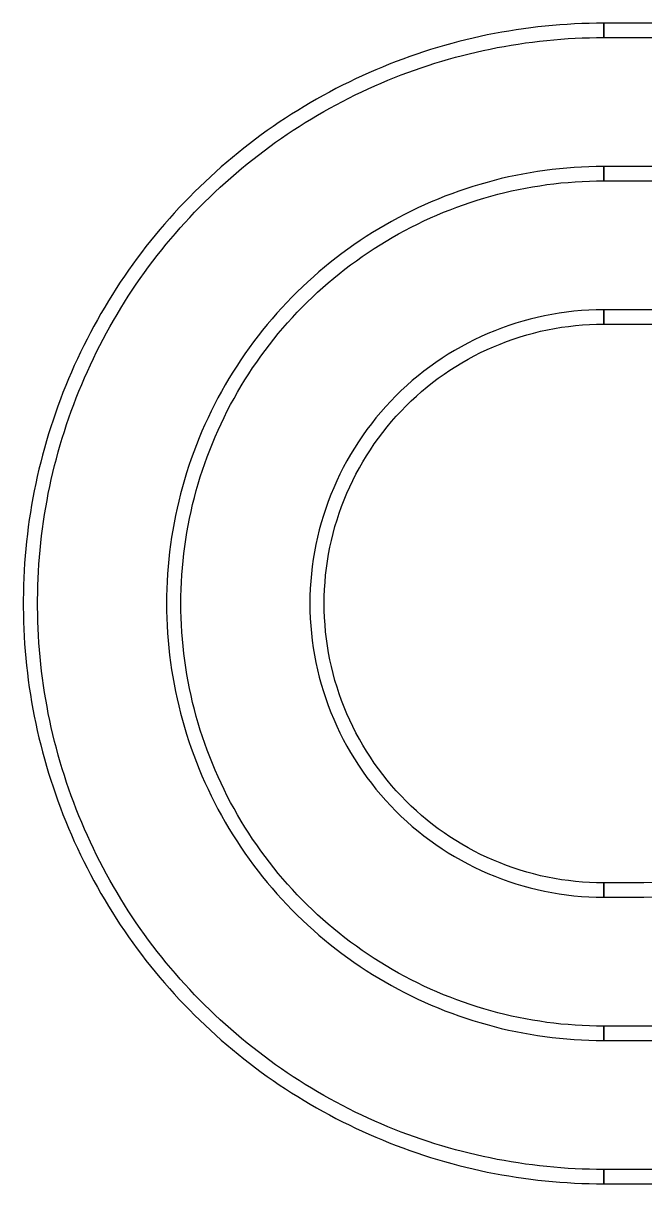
# Model space of a CAD drawing. Extents: x -40 to 1106, y -200 to 213.
# Drawn here: x 302 to 323.68, y -145.25 to -104.75 of the extents above; entities that cross this region are included whole.
import ezdxf

# ---------------------------------------------------------------- set-up
doc = ezdxf.new("R2010")
doc.units = 0
doc.layers.add('L1D0', color=1, linetype='CONTINUOUS')

# ---------------------------------------------------------------- blocks, each defined once
blk = doc.blocks.new('bend_s_gdsfactorypcomponentspbendspbend_s_S92p433399741_97d3eb43')
at = {"layer": 'L1D0'}
blk.add_lwpolyline([(89.664, -14.732), (91.035, -14.745), (92.433, -14.75), (92.433, -15.25), (91.031, -15.245), (89.657, -15.231)], dxfattribs=at)
blk = doc.blocks.new('straight_gdsfactorypcomponentspwaveguidespstraight_L92p_21261177')
at = {"layer": 'L1D0'}
blk.add_lwpolyline([(0, -0.25), (0, 0.25), (92.433, 0.25), (92.433, -0.25)], close=True, dxfattribs=at)
blk = doc.blocks.new('bend_circular_gdsfactorypcomponentspbendspbend_circular_9561282e')
at = {"layer": 'L1D0'}
blk.add_lwpolyline([(0, -0.25), (0, 0.25), (0.249, 0.252), (0.498, 0.258), (0.747, 0.269), (0.996, 0.284), (1.244, 0.303), (1.492, 0.326), (1.74, 0.353), (1.987, 0.384), (2.234, 0.42), (2.479, 0.46), (2.725, 0.504), (2.969, 0.552), (3.213, 0.604), (3.455, 0.66), (3.697, 0.721), (3.938, 0.785), (4.177, 0.854), (4.416, 0.926), (4.653, 1.003), (4.888, 1.084), (5.123, 1.168), (5.356, 1.257), (5.587, 1.349), (5.817, 1.445), (6.045, 1.546), (6.271, 1.65), (6.496, 1.757), (6.719, 1.869), (6.939, 1.984), (7.158, 2.103), (7.375, 2.226), (7.59, 2.353), (7.802, 2.483), (8.013, 2.616), (8.221, 2.753), (8.426, 2.894), (8.629, 3.038), (8.83, 3.185), (9.029, 3.336), (9.224, 3.49), (9.417, 3.648), (9.608, 3.808), (9.795, 3.972), (9.98, 4.139), (10.162, 4.309), (10.341, 4.482), (10.518, 4.659), (10.691, 4.838), (10.861, 5.02), (11.028, 5.205), (11.192, 5.392), (11.352, 5.583), (11.51, 5.776), (11.664, 5.971), (11.815, 6.17), (11.962, 6.371), (12.106, 6.574), (12.247, 6.779), (12.384, 6.987), (12.517, 7.198), (12.647, 7.41), (12.774, 7.625), (12.897, 7.842), (13.016, 8.061), (13.131, 8.281), (13.243, 8.504), (13.35, 8.729), (13.454, 8.955), (13.555, 9.183), (13.651, 9.413), (13.743, 9.644), (13.832, 9.877), (13.916, 10.112), (13.997, 10.347), (14.074, 10.584), (14.146, 10.823), (14.215, 11.062), (14.279, 11.303), (14.34, 11.545), (14.396, 11.787), (14.448, 12.031), (14.496, 12.275), (14.54, 12.521), (14.58, 12.766), (14.616, 13.013), (14.647, 13.26), (14.674, 13.508), (14.697, 13.756), (14.716, 14.004), (14.731, 14.253), (14.742, 14.502), (14.748, 14.751), (14.75, 15), (14.748, 15.249), (14.742, 15.498), (14.731, 15.747), (14.716, 15.996), (14.697, 16.244), (14.674, 16.492), (14.647, 16.74), (14.616, 16.987), (14.58, 17.234), (14.54, 17.479), (14.496, 17.725), (14.448, 17.969), (14.396, 18.213), (14.34, 18.455), (14.279, 18.697), (14.215, 18.938), (14.146, 19.177), (14.074, 19.416), (13.997, 19.653), (13.916, 19.888), (13.832, 20.123), (13.743, 20.356), (13.651, 20.587), (13.555, 20.817), (13.454, 21.045), (13.35, 21.271), (13.243, 21.496), (13.131, 21.719), (13.016, 21.939), (12.897, 22.158), (12.774, 22.375), (12.647, 22.59), (12.517, 22.802), (12.384, 23.013), (12.247, 23.221), (12.106, 23.426), (11.962, 23.629), (11.815, 23.83), (11.664, 24.029), (11.51, 24.224), (11.352, 24.417), (11.192, 24.608), (11.028, 24.795), (10.861, 24.98), (10.691, 25.162), (10.518, 25.341), (10.341, 25.518), (10.162, 25.691), (9.98, 25.861), (9.795, 26.028), (9.608, 26.192), (9.417, 26.352), (9.224, 26.51), (9.029, 26.664), (8.83, 26.815), (8.629, 26.962), (8.426, 27.106), (8.221, 27.247), (8.013, 27.384), (7.802, 27.517), (7.59, 27.647), (7.375, 27.774), (7.158, 27.897), (6.939, 28.016), (6.719, 28.131), (6.496, 28.243), (6.271, 28.35), (6.045, 28.454), (5.817, 28.555), (5.587, 28.651), (5.356, 28.743), (5.123, 28.832), (4.888, 28.916), (4.653, 28.997), (4.416, 29.074), (4.177, 29.146), (3.938, 29.215), (3.697, 29.279), (3.455, 29.34), (3.213, 29.396), (2.969, 29.448), (2.725, 29.496), (2.479, 29.54), (2.234, 29.58), (1.987, 29.616), (1.74, 29.647), (1.492, 29.674), (1.244, 29.697), (0.996, 29.716), (0.747, 29.731), (0.498, 29.742), (0.249, 29.748), (0, 29.75), (0, 30.25), (0.258, 30.248), (0.515, 30.241), (0.772, 30.23), (1.03, 30.215), (1.286, 30.196), (1.543, 30.172), (1.799, 30.144), (2.054, 30.111), (2.309, 30.074), (2.564, 30.033), (2.817, 29.988), (3.07, 29.938), (3.322, 29.884), (3.573, 29.826), (3.822, 29.763), (4.071, 29.697), (4.319, 29.626), (4.565, 29.551), (4.81, 29.471), (5.054, 29.388), (5.296, 29.301), (5.537, 29.209), (5.776, 29.114), (6.014, 29.014), (6.25, 28.911), (6.484, 28.803), (6.716, 28.692), (6.946, 28.576), (7.175, 28.457), (7.401, 28.334), (7.625, 28.207), (7.847, 28.076), (8.067, 27.942), (8.284, 27.804), (8.499, 27.662), (8.712, 27.517), (8.922, 27.368), (9.13, 27.215), (9.335, 27.059), (9.537, 26.9), (9.737, 26.737), (9.933, 26.571), (10.127, 26.402), (10.319, 26.229), (10.507, 26.053), (10.692, 25.874), (10.874, 25.692), (11.053, 25.507), (11.229, 25.319), (11.402, 25.127), (11.571, 24.933), (11.737, 24.737), (11.9, 24.537), (12.059, 24.335), (12.215, 24.13), (12.368, 23.922), (12.517, 23.712), (12.662, 23.499), (12.804, 23.284), (12.942, 23.067), (13.076, 22.847), (13.207, 22.625), (13.334, 22.401), (13.457, 22.175), (13.576, 21.946), (13.692, 21.716), (13.803, 21.484), (13.911, 21.25), (14.014, 21.014), (14.114, 20.776), (14.209, 20.537), (14.301, 20.296), (14.388, 20.054), (14.471, 19.81), (14.551, 19.565), (14.626, 19.319), (14.697, 19.071), (14.763, 18.822), (14.826, 18.573), (14.884, 18.322), (14.938, 18.07), (14.988, 17.817), (15.033, 17.564), (15.074, 17.309), (15.111, 17.054), (15.144, 16.799), (15.172, 16.543), (15.196, 16.286), (15.215, 16.03), (15.23, 15.772), (15.241, 15.515), (15.248, 15.258), (15.25, 15), (15.248, 14.742), (15.241, 14.485), (15.23, 14.228), (15.215, 13.97), (15.196, 13.714), (15.172, 13.457), (15.144, 13.201), (15.111, 12.946), (15.074, 12.691), (15.033, 12.436), (14.988, 12.183), (14.938, 11.93), (14.884, 11.678), (14.826, 11.427), (14.763, 11.178), (14.697, 10.929), (14.626, 10.681), (14.551, 10.435), (14.471, 10.19), (14.388, 9.946), (14.301, 9.704), (14.209, 9.463), (14.114, 9.224), (14.014, 8.986), (13.911, 8.75), (13.803, 8.516), (13.692, 8.284), (13.576, 8.054), (13.457, 7.825), (13.334, 7.599), (13.207, 7.375), (13.076, 7.153), (12.942, 6.933), (12.804, 6.716), (12.662, 6.501), (12.517, 6.288), (12.368, 6.078), (12.215, 5.87), (12.059, 5.665), (11.9, 5.463), (11.737, 5.263), (11.571, 5.067), (11.402, 4.873), (11.229, 4.681), (11.053, 4.493), (10.874, 4.308), (10.692, 4.126), (10.507, 3.947), (10.319, 3.771), (10.127, 3.598), (9.933, 3.429), (9.737, 3.263), (9.537, 3.1), (9.335, 2.941), (9.13, 2.785), (8.922, 2.632), (8.712, 2.483), (8.499, 2.338), (8.284, 2.196), (8.067, 2.058), (7.847, 1.924), (7.625, 1.793), (7.401, 1.666), (7.175, 1.543), (6.946, 1.424), (6.716, 1.308), (6.484, 1.197), (6.25, 1.089), (6.014, 0.986), (5.776, 0.886), (5.537, 0.791), (5.296, 0.699), (5.054, 0.612), (4.81, 0.529), (4.565, 0.449), (4.319, 0.374), (4.071, 0.303), (3.822, 0.237), (3.573, 0.174), (3.322, 0.116), (3.07, 0.062), (2.817, 0.012), (2.564, -0.033), (2.309, -0.074), (2.054, -0.111), (1.799, -0.144), (1.543, -0.172), (1.286, -0.196), (1.03, -0.215), (0.772, -0.23), (0.515, -0.241), (0.258, -0.248)], close=True, dxfattribs=at)
blk = doc.blocks.new('bend_circular_gdsfactorypcomponentspbendspbend_circular_4b1750de')
at = {"layer": 'L1D0'}
blk.add_lwpolyline([(0, -0.25), (0, 0.25), (0.247, 0.253), (0.494, 0.263), (0.74, 0.278), (0.986, 0.3), (1.232, 0.328), (1.476, 0.362), (1.72, 0.403), (1.963, 0.45), (2.204, 0.502), (2.444, 0.561), (2.682, 0.626), (2.919, 0.697), (3.154, 0.774), (3.386, 0.857), (3.617, 0.946), (3.845, 1.04), (4.071, 1.14), (4.294, 1.246), (4.514, 1.358), (4.732, 1.475), (4.946, 1.598), (5.157, 1.726), (5.365, 1.859), (5.57, 1.998), (5.771, 2.141), (5.968, 2.29), (6.161, 2.444), (6.351, 2.602), (6.536, 2.765), (6.717, 2.933), (6.894, 3.106), (7.067, 3.283), (7.235, 3.464), (7.398, 3.649), (7.556, 3.839), (7.71, 4.032), (7.859, 4.229), (8.002, 4.43), (8.141, 4.635), (8.274, 4.843), (8.402, 5.054), (8.525, 5.268), (8.642, 5.486), (8.754, 5.706), (8.86, 5.929), (8.96, 6.155), (9.054, 6.383), (9.143, 6.614), (9.226, 6.846), (9.303, 7.081), (9.374, 7.318), (9.439, 7.556), (9.498, 7.796), (9.55, 8.037), (9.597, 8.28), (9.638, 8.524), (9.672, 8.768), (9.7, 9.014), (9.722, 9.26), (9.737, 9.506), (9.747, 9.753), (9.75, 10), (9.747, 10.247), (9.737, 10.494), (9.722, 10.74), (9.7, 10.986), (9.672, 11.232), (9.638, 11.476), (9.597, 11.72), (9.55, 11.963), (9.498, 12.204), (9.439, 12.444), (9.374, 12.682), (9.303, 12.919), (9.226, 13.154), (9.143, 13.386), (9.054, 13.617), (8.96, 13.845), (8.86, 14.071), (8.754, 14.294), (8.642, 14.514), (8.525, 14.732), (8.402, 14.946), (8.274, 15.157), (8.141, 15.365), (8.002, 15.57), (7.859, 15.771), (7.71, 15.968), (7.556, 16.161), (7.398, 16.351), (7.235, 16.536), (7.067, 16.717), (6.894, 16.894), (6.717, 17.067), (6.536, 17.235), (6.351, 17.398), (6.161, 17.556), (5.968, 17.71), (5.771, 17.859), (5.57, 18.002), (5.365, 18.141), (5.157, 18.274), (4.946, 18.402), (4.732, 18.525), (4.514, 18.642), (4.294, 18.754), (4.071, 18.86), (3.845, 18.96), (3.617, 19.054), (3.386, 19.143), (3.154, 19.226), (2.919, 19.303), (2.682, 19.374), (2.444, 19.439), (2.204, 19.498), (1.963, 19.55), (1.72, 19.597), (1.476, 19.638), (1.232, 19.672), (0.986, 19.7), (0.74, 19.722), (0.494, 19.737), (0.247, 19.747), (0, 19.75), (0, 20.25), (0.26, 20.247), (0.519, 20.237), (0.778, 20.22), (1.037, 20.197), (1.295, 20.168), (1.552, 20.132), (1.808, 20.089), (2.063, 20.04), (2.317, 19.985), (2.569, 19.923), (2.82, 19.855), (3.068, 19.78), (3.315, 19.699), (3.56, 19.612), (3.802, 19.519), (4.042, 19.419), (4.279, 19.314), (4.514, 19.203), (4.746, 19.085), (4.974, 18.962), (5.2, 18.833), (5.422, 18.699), (5.641, 18.558), (5.856, 18.413), (6.067, 18.262), (6.274, 18.105), (6.477, 17.944), (6.677, 17.777), (6.871, 17.606), (7.062, 17.429), (7.248, 17.248), (7.429, 17.062), (7.606, 16.871), (7.777, 16.677), (7.944, 16.477), (8.105, 16.274), (8.262, 16.067), (8.413, 15.856), (8.558, 15.641), (8.699, 15.422), (8.833, 15.2), (8.962, 14.974), (9.085, 14.746), (9.203, 14.514), (9.314, 14.279), (9.419, 14.042), (9.519, 13.802), (9.612, 13.56), (9.699, 13.315), (9.78, 13.068), (9.855, 12.82), (9.923, 12.569), (9.985, 12.317), (10.04, 12.063), (10.089, 11.808), (10.132, 11.552), (10.168, 11.295), (10.197, 11.037), (10.22, 10.778), (10.237, 10.519), (10.247, 10.26), (10.25, 10), (10.247, 9.74), (10.237, 9.481), (10.22, 9.222), (10.197, 8.963), (10.168, 8.705), (10.132, 8.448), (10.089, 8.192), (10.04, 7.937), (9.985, 7.683), (9.923, 7.431), (9.855, 7.18), (9.78, 6.932), (9.699, 6.685), (9.612, 6.44), (9.519, 6.198), (9.419, 5.958), (9.314, 5.721), (9.203, 5.486), (9.085, 5.254), (8.962, 5.026), (8.833, 4.8), (8.699, 4.578), (8.558, 4.359), (8.413, 4.144), (8.262, 3.933), (8.105, 3.726), (7.944, 3.523), (7.777, 3.323), (7.606, 3.129), (7.429, 2.938), (7.248, 2.752), (7.062, 2.571), (6.871, 2.394), (6.677, 2.223), (6.477, 2.056), (6.274, 1.895), (6.067, 1.738), (5.856, 1.587), (5.641, 1.442), (5.422, 1.301), (5.2, 1.167), (4.974, 1.038), (4.746, 0.915), (4.514, 0.797), (4.279, 0.686), (4.042, 0.581), (3.802, 0.481), (3.56, 0.388), (3.315, 0.301), (3.068, 0.22), (2.82, 0.145), (2.569, 0.077), (2.317, 0.015), (2.063, -0.04), (1.808, -0.089), (1.552, -0.132), (1.295, -0.168), (1.037, -0.197), (0.778, -0.22), (0.519, -0.237), (0.26, -0.247)], close=True, dxfattribs=at)
blk = doc.blocks.new('bend_circular_gdsfactorypcomponentspbendspbend_circular_b5e3dba6')
at = {"layer": 'L1D0'}
blk.add_lwpolyline([(0, -0.25), (0, 0.25), (0.249, 0.252), (0.498, 0.256), (0.747, 0.264), (0.996, 0.275), (1.245, 0.289), (1.494, 0.307), (1.742, 0.327), (1.99, 0.351), (2.238, 0.377), (2.485, 0.407), (2.732, 0.44), (2.979, 0.476), (3.225, 0.515), (3.47, 0.557), (3.715, 0.603), (3.96, 0.651), (4.204, 0.703), (4.447, 0.757), (4.689, 0.815), (4.931, 0.875), (5.172, 0.939), (5.412, 1.006), (5.651, 1.076), (5.889, 1.149), (6.127, 1.224), (6.363, 1.303), (6.599, 1.385), (6.833, 1.47), (7.066, 1.557), (7.298, 1.648), (7.529, 1.741), (7.759, 1.838), (7.987, 1.937), (8.215, 2.039), (8.441, 2.145), (8.665, 2.252), (8.889, 2.363), (9.11, 2.477), (9.331, 2.593), (9.55, 2.712), (9.767, 2.834), (9.983, 2.959), (10.197, 3.086), (10.409, 3.216), (10.62, 3.349), (10.83, 3.484), (11.037, 3.622), (11.243, 3.762), (11.447, 3.906), (11.649, 4.051), (11.849, 4.2), (12.048, 4.35), (12.244, 4.504), (12.439, 4.659), (12.631, 4.817), (12.822, 4.978), (13.01, 5.141), (13.197, 5.306), (13.381, 5.474), (13.563, 5.644), (13.743, 5.816), (13.921, 5.991), (14.097, 6.167), (14.27, 6.346), (14.441, 6.527), (14.61, 6.711), (14.777, 6.896), (14.941, 7.084), (15.103, 7.273), (15.262, 7.465), (15.419, 7.658), (15.573, 7.854), (15.725, 8.051), (15.875, 8.251), (16.022, 8.452), (16.166, 8.655), (16.308, 8.86), (16.447, 9.066), (16.584, 9.275), (16.718, 9.485), (16.849, 9.697), (16.978, 9.91), (17.104, 10.125), (17.227, 10.342), (17.348, 10.56), (17.465, 10.779), (17.58, 11), (17.693, 11.223), (17.802, 11.447), (17.908, 11.672), (18.012, 11.899), (18.113, 12.127), (18.211, 12.356), (18.306, 12.586), (18.398, 12.818), (18.487, 13.05), (18.573, 13.284), (18.656, 13.519), (18.737, 13.755), (18.814, 13.992), (18.888, 14.23), (18.96, 14.468), (19.028, 14.708), (19.093, 14.949), (19.155, 15.19), (19.214, 15.432), (19.271, 15.675), (19.324, 15.918), (19.374, 16.162), (19.42, 16.407), (19.464, 16.652), (19.505, 16.898), (19.542, 17.144), (19.577, 17.391), (19.608, 17.638), (19.637, 17.886), (19.662, 18.134), (19.684, 18.382), (19.702, 18.631), (19.718, 18.879), (19.731, 19.128), (19.74, 19.377), (19.746, 19.626), (19.75, 19.875), (19.75, 20.125), (19.746, 20.374), (19.74, 20.623), (19.731, 20.872), (19.718, 21.121), (19.702, 21.369), (19.684, 21.618), (19.662, 21.866), (19.637, 22.114), (19.608, 22.362), (19.577, 22.609), (19.542, 22.856), (19.505, 23.102), (19.464, 23.348), (19.42, 23.593), (19.374, 23.838), (19.324, 24.082), (19.271, 24.325), (19.214, 24.568), (19.155, 24.81), (19.093, 25.051), (19.028, 25.292), (18.96, 25.532), (18.888, 25.77), (18.814, 26.008), (18.737, 26.245), (18.656, 26.481), (18.573, 26.716), (18.487, 26.95), (18.398, 27.182), (18.306, 27.414), (18.211, 27.644), (18.113, 27.873), (18.012, 28.101), (17.908, 28.328), (17.802, 28.553), (17.693, 28.777), (17.58, 29), (17.465, 29.221), (17.348, 29.44), (17.227, 29.658), (17.104, 29.875), (16.978, 30.09), (16.849, 30.303), (16.718, 30.515), (16.584, 30.725), (16.447, 30.934), (16.308, 31.14), (16.166, 31.345), (16.022, 31.548), (15.875, 31.749), (15.725, 31.949), (15.573, 32.146), (15.419, 32.342), (15.262, 32.535), (15.103, 32.727), (14.941, 32.916), (14.777, 33.104), (14.61, 33.289), (14.441, 33.473), (14.27, 33.654), (14.097, 33.833), (13.921, 34.009), (13.743, 34.184), (13.563, 34.356), (13.381, 34.526), (13.197, 34.694), (13.01, 34.859), (12.822, 35.022), (12.631, 35.183), (12.439, 35.341), (12.244, 35.496), (12.048, 35.65), (11.849, 35.8), (11.649, 35.949), (11.447, 36.094), (11.243, 36.238), (11.037, 36.378), (10.83, 36.516), (10.62, 36.651), (10.409, 36.784), (10.197, 36.914), (9.983, 37.041), (9.767, 37.166), (9.55, 37.288), (9.331, 37.407), (9.11, 37.523), (8.889, 37.637), (8.665, 37.748), (8.441, 37.855), (8.215, 37.961), (7.987, 38.063), (7.759, 38.162), (7.529, 38.259), (7.298, 38.352), (7.066, 38.443), (6.833, 38.53), (6.599, 38.615), (6.363, 38.697), (6.127, 38.776), (5.889, 38.851), (5.651, 38.924), (5.412, 38.994), (5.172, 39.061), (4.931, 39.125), (4.689, 39.185), (4.447, 39.243), (4.204, 39.297), (3.96, 39.349), (3.715, 39.397), (3.47, 39.443), (3.225, 39.485), (2.979, 39.524), (2.732, 39.56), (2.485, 39.593), (2.238, 39.623), (1.99, 39.649), (1.742, 39.673), (1.494, 39.693), (1.245, 39.711), (0.996, 39.725), (0.747, 39.736), (0.498, 39.744), (0.249, 39.748), (0, 39.75), (0, 40.25), (0.255, 40.248), (0.511, 40.244), (0.766, 40.236), (1.022, 40.224), (1.277, 40.21), (1.531, 40.192), (1.786, 40.171), (2.04, 40.147), (2.294, 40.12), (2.548, 40.089), (2.801, 40.055), (3.054, 40.018), (3.307, 39.978), (3.558, 39.935), (3.81, 39.888), (4.06, 39.839), (4.31, 39.786), (4.559, 39.73), (4.808, 39.671), (5.056, 39.609), (5.303, 39.543), (5.549, 39.475), (5.794, 39.403), (6.039, 39.329), (6.282, 39.251), (6.524, 39.17), (6.766, 39.086), (7.006, 38.999), (7.245, 38.91), (7.483, 38.817), (7.72, 38.721), (7.955, 38.622), (8.19, 38.52), (8.423, 38.415), (8.654, 38.307), (8.885, 38.197), (9.114, 38.083), (9.341, 37.967), (9.567, 37.848), (9.791, 37.725), (10.014, 37.601), (10.235, 37.473), (10.455, 37.342), (10.673, 37.209), (10.889, 37.073), (11.104, 36.934), (11.317, 36.793), (11.528, 36.649), (11.737, 36.502), (11.944, 36.353), (12.149, 36.201), (12.353, 36.046), (12.554, 35.889), (12.754, 35.729), (12.951, 35.567), (13.146, 35.402), (13.34, 35.235), (13.531, 35.066), (13.72, 34.894), (13.907, 34.72), (14.091, 34.543), (14.274, 34.364), (14.454, 34.183), (14.632, 33.999), (14.807, 33.814), (14.98, 33.626), (15.151, 33.436), (15.319, 33.243), (15.485, 33.049), (15.648, 32.853), (15.809, 32.654), (15.968, 32.454), (16.124, 32.251), (16.277, 32.047), (16.428, 31.841), (16.576, 31.632), (16.721, 31.422), (16.864, 31.21), (17.004, 30.997), (17.141, 30.781), (17.276, 30.564), (17.408, 30.345), (17.537, 30.125), (17.663, 29.903), (17.787, 29.679), (17.908, 29.454), (18.025, 29.227), (18.14, 28.999), (18.253, 28.77), (18.362, 28.539), (18.468, 28.306), (18.571, 28.073), (18.672, 27.838), (18.769, 27.602), (18.864, 27.364), (18.955, 27.126), (19.043, 26.886), (19.129, 26.645), (19.211, 26.403), (19.29, 26.16), (19.366, 25.916), (19.44, 25.672), (19.51, 25.426), (19.576, 25.179), (19.64, 24.932), (19.701, 24.684), (19.758, 24.435), (19.813, 24.185), (19.864, 23.935), (19.912, 23.684), (19.957, 23.432), (19.999, 23.18), (20.037, 22.928), (20.073, 22.675), (20.105, 22.421), (20.134, 22.168), (20.159, 21.913), (20.182, 21.659), (20.201, 21.404), (20.217, 21.149), (20.23, 20.894), (20.24, 20.639), (20.246, 20.383), (20.25, 20.128), (20.25, 19.872), (20.246, 19.617), (20.24, 19.361), (20.23, 19.106), (20.217, 18.851), (20.201, 18.596), (20.182, 18.341), (20.159, 18.087), (20.134, 17.832), (20.105, 17.579), (20.073, 17.325), (20.037, 17.072), (19.999, 16.82), (19.957, 16.568), (19.912, 16.316), (19.864, 16.065), (19.813, 15.815), (19.758, 15.565), (19.701, 15.316), (19.64, 15.068), (19.576, 14.821), (19.51, 14.574), (19.44, 14.328), (19.366, 14.084), (19.29, 13.84), (19.211, 13.597), (19.129, 13.355), (19.043, 13.114), (18.955, 12.874), (18.864, 12.636), (18.769, 12.398), (18.672, 12.162), (18.571, 11.927), (18.468, 11.694), (18.362, 11.461), (18.253, 11.23), (18.14, 11.001), (18.025, 10.773), (17.908, 10.546), (17.787, 10.321), (17.663, 10.097), (17.537, 9.875), (17.408, 9.655), (17.276, 9.436), (17.141, 9.219), (17.004, 9.003), (16.864, 8.79), (16.721, 8.578), (16.576, 8.368), (16.428, 8.159), (16.277, 7.953), (16.124, 7.749), (15.968, 7.546), (15.809, 7.346), (15.648, 7.147), (15.485, 6.951), (15.319, 6.757), (15.151, 6.564), (14.98, 6.374), (14.807, 6.186), (14.632, 6.001), (14.454, 5.817), (14.274, 5.636), (14.091, 5.457), (13.907, 5.28), (13.72, 5.106), (13.531, 4.934), (13.34, 4.765), (13.146, 4.598), (12.951, 4.433), (12.754, 4.271), (12.554, 4.111), (12.353, 3.954), (12.149, 3.799), (11.944, 3.647), (11.737, 3.498), (11.528, 3.351), (11.317, 3.207), (11.104, 3.066), (10.889, 2.927), (10.673, 2.791), (10.455, 2.658), (10.235, 2.527), (10.014, 2.399), (9.791, 2.275), (9.567, 2.152), (9.341, 2.033), (9.114, 1.917), (8.885, 1.803), (8.654, 1.693), (8.423, 1.585), (8.19, 1.48), (7.955, 1.378), (7.72, 1.279), (7.483, 1.183), (7.245, 1.09), (7.006, 1.001), (6.766, 0.914), (6.524, 0.83), (6.282, 0.749), (6.039, 0.671), (5.794, 0.597), (5.549, 0.525), (5.303, 0.457), (5.056, 0.391), (4.808, 0.329), (4.559, 0.27), (4.31, 0.214), (4.06, 0.161), (3.81, 0.112), (3.558, 0.065), (3.307, 0.022), (3.054, -0.018), (2.801, -0.055), (2.548, -0.089), (2.294, -0.12), (2.04, -0.147), (1.786, -0.171), (1.531, -0.192), (1.277, -0.21), (1.022, -0.224), (0.766, -0.236), (0.511, -0.244), (0.255, -0.248)], close=True, dxfattribs=at)
blk = doc.blocks.new('spiral_racetrack_gdsfactorypcomponentspspiralspspiral_h_b588f1e2')
at = {"rotation": 180}
for p in [(92.433, 15), (92.433, 10), (92.433, 5)]:
    blk.add_blockref('straight_gdsfactorypcomponentspwaveguidespstraight_L92p_21261177', p, dxfattribs=at)
for name, p in [('bend_circular_gdsfactorypcomponentspbendspbend_circular_b5e3dba6', (92.433, -25)), ('bend_circular_gdsfactorypcomponentspbendspbend_circular_9561282e', (92.433, -20)), ('bend_circular_gdsfactorypcomponentspbendspbend_circular_4b1750de', (92.433, -15)), ('bend_s_gdsfactorypcomponentspbendspbend_s_S92p433399741_97d3eb43', (0, 0)), ('straight_gdsfactorypcomponentspwaveguidespstraight_L92p_21261177', (0, -20)), ('straight_gdsfactorypcomponentspwaveguidespstraight_L92p_21261177', (0, -25))]:
    blk.add_blockref(name, p)
blk = doc.blocks.new('spiral_racetrack_fixed_length_gdsfactorypcomponentspspi_36f2b0cc')
at = {"yscale": -1, "rotation": 180}
blk.add_blockref('spiral_racetrack_gdsfactorypcomponentspspiralspspiral_h_b588f1e2', (0, 0), dxfattribs=at)

msp = doc.modelspace()

# ---------------------------------------------------------------- block references
msp.add_blockref('spiral_racetrack_fixed_length_gdsfactorypcomponentspspi_36f2b0cc', (414.683, -120))

doc.saveas('drawing.dxf')
